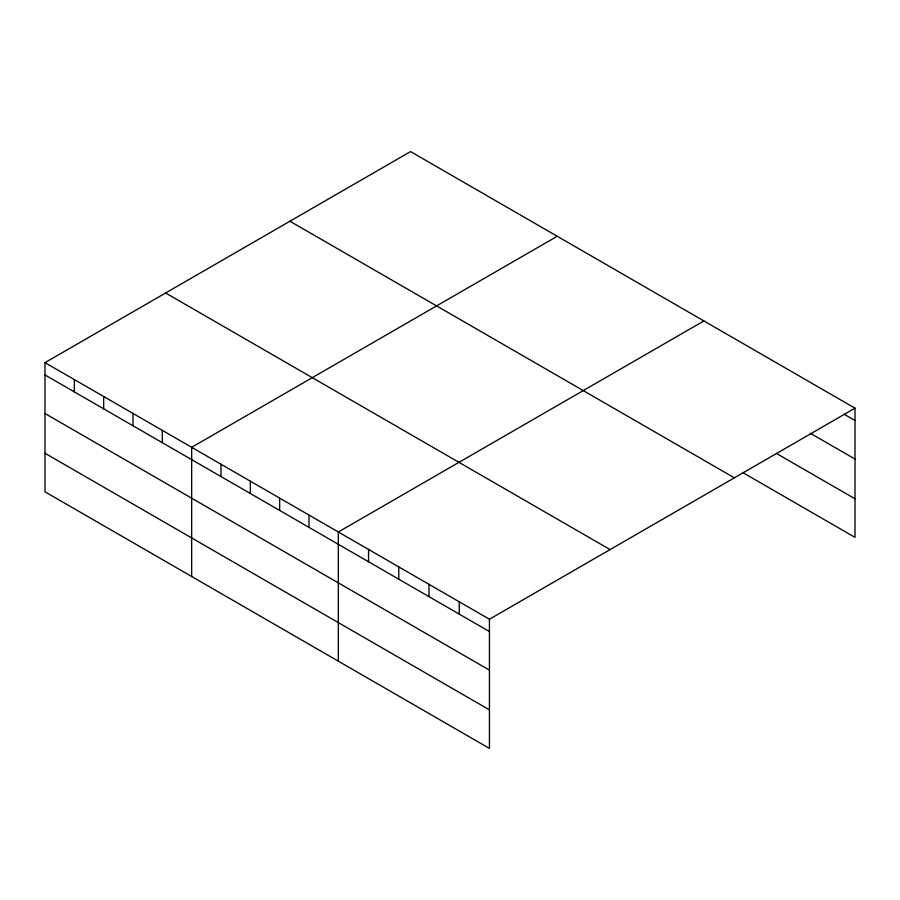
<?xml version="1.0" encoding="UTF-8"?>
<svg xmlns="http://www.w3.org/2000/svg" width="900" height="900" viewBox="0 0 900 900"><rect width="100%" height="100%" fill="white"/><g stroke="black" fill="none" stroke-linecap="round" stroke-linejoin="round"><path stroke-width="1.35" d="M742.579 472.455L855 537.368L855 408.184L410.558 151.583L45 362.632L45 491.816L489.442 748.418L489.442 619.234L45 362.632M557.224 236.261L191.666 447.311L191.666 576.495M703.89 320.94L338.332 531.99L338.332 661.174M489.442 619.234L855 408.184M844.121 414.225L855 420.502M810.27 433.238L855 459.067M776.419 453.431L855 498.803M289.924 221.231L734.366 477.832M165.634 292.995L610.076 549.585M45 374.951L489.442 631.553M45 413.516L489.442 670.117M45 453.251L489.442 709.852M459.225 601.785L459.225 614.104M428.996 584.336L428.996 596.655M398.779 566.887L398.779 579.206M368.561 549.439L368.561 561.757M309.004 515.059L309.004 527.377M279.664 498.116L279.664 510.435M250.335 481.185L250.335 493.504M220.995 464.254L220.995 476.572M162.338 430.38L162.338 442.699M132.998 413.449L132.998 425.767M103.669 396.506L103.669 408.825M74.329 379.575L74.329 391.894"/></g></svg>
